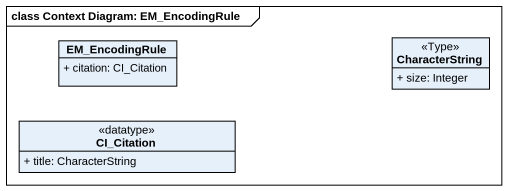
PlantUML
@startuml
mainframe class Context Diagram: EM_EncodingRule
hide circle
hide empty members
skinparam classAttributeIconSize 0
class EM_EncodingRule {
  + citation: CI_Citation
}
class CharacterString <<Type>> {
  + size: Integer
}
class CI_Citation <<datatype>> {
  + title: CharacterString
}
@enduml
